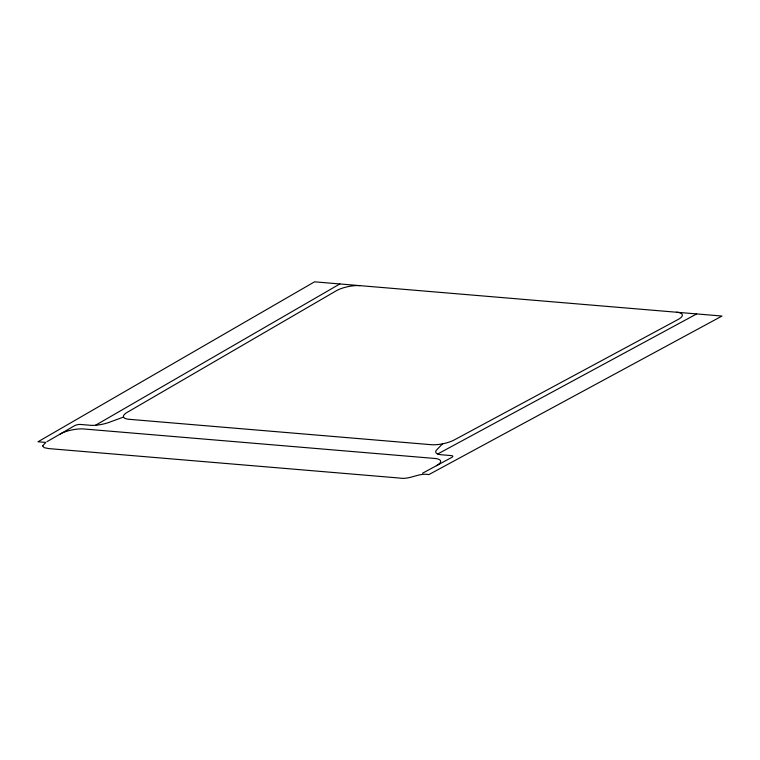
<?xml version="1.0" encoding="UTF-8"?>
<svg xmlns="http://www.w3.org/2000/svg" width="760" height="760" viewBox="0 0 760 760"><rect width="100%" height="100%" fill="white"/><g stroke="black" fill="none" stroke-linecap="round" stroke-linejoin="round"><path stroke-width="1.14" d="M46.977 441.674L74.537 425.733A4.237 1.292 -11.7 0 1 80.465 424.45L90.288 425.277A16.957 5.187 -11.7 0 0 95.142 425.277L95.551 425.248A16.957 5.187 -11.7 0 0 109.392 422.256L123.557 417.041M95.551 425.248L339.853 283.955M442.538 443.84L436.791 449.758A16.957 5.187 -11.7 0 0 437.703 453.995L696.683 313.927M422.541 473.214L451.744 457.416A4.237 1.292 -11.7 0 0 451.345 455.601L441.531 454.774A16.957 5.187 -11.7 0 1 437.912 454.072L437.703 453.995M129.57 419.339L431.224 444.695A16.957 5.187 -11.7 0 0 454.366 439.888L678.082 319.504A16.957 5.187 -11.7 0 0 676.533 312.227M360.002 285.646A16.957 5.187 -11.7 0 0 336.252 290.795L127.1 412.404A16.957 5.187 -11.7 0 0 129.266 419.33M60.078 434.093A16.957 5.187 -11.7 0 1 83.79 428.972L434.824 458.46A16.957 5.187 -11.7 0 1 436.401 465.709M42.664 445.949L44.213 447.678L48.877 448.599L399.361 478.03C409.659 480.035 418.855 472.52 428.849 474.601L722 316.046L314.545 281.827L38 441.769L45.78 442.424L42.674 445.882"/></g></svg>
